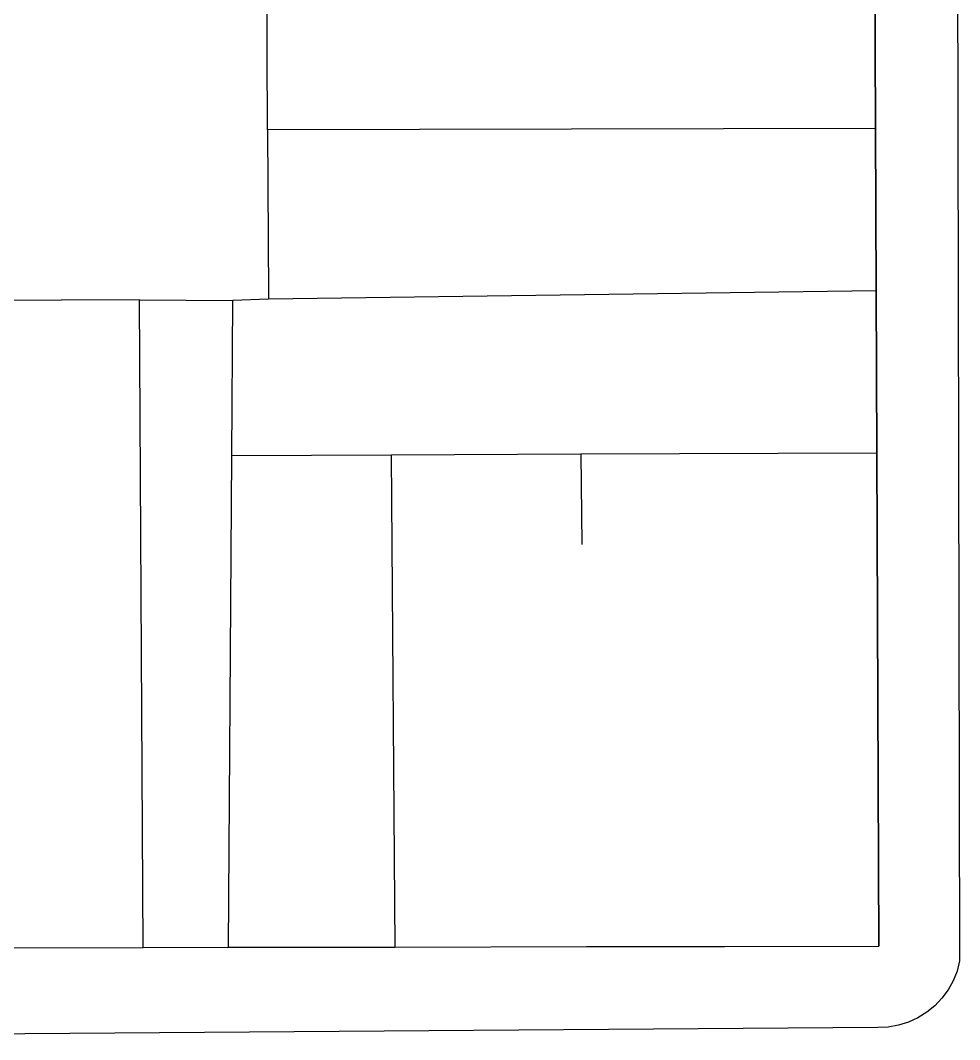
# Model space of a CAD drawing. Header units: metres. Extents: x 668617 to 675126, y 2286318 to 2293677.
# Drawn here: x 669081 to 669138.3, y 2287092.4 to 2287154.5 of the extents above; entities that cross this region are included whole.
import ezdxf

# ---------------------------------------------------------------- set-up
doc = ezdxf.new("R2010")
doc.units = ezdxf.units.M
doc.header["$MEASUREMENT"] = 0
for name, color, linetype in [('DMTG-PB-BANQUETAS', 251, 'Continuous'), ('DMTG-PB-LOTIFICACION', 253, 'Continuous'), ('DMTG-PB-MANZANAS', 251, 'Continuous')]:
    doc.layers.add(name, color=color, linetype=linetype)

msp = doc.modelspace()

# ---------------------------------------------------------------- linework, layer by layer
at = {"layer": 'DMTG-PB-BANQUETAS', "flags": 128}
msp.add_lwpolyline([(669032.40977, 2287202.98045), (669084.13354, 2287202.97661), (669134.08619, 2287202.93147, -0.4133508), (669138.08257, 2287198.93965), (669138.29051, 2287097.15686), (669138.13198, 2287096.54302), (669137.89762, 2287095.95373), (669137.59051, 2287095.39798), (669137.21573, 2287094.88674), (669136.77832, 2287094.42695), (669136.28635, 2287094.02657), (669135.74787, 2287093.69154), (669135.1719, 2287093.42678), (669134.56648, 2287093.23725), (669133.94165, 2287093.12685), (669133.3084, 2287093.09553), (669034.71929, 2287092.3602)], format="xyb", dxfattribs=at)
at = {"layer": 'DMTG-PB-LOTIFICACION', "flags": 128}
for points in [[(669133.05435, 2287173.03039), (669133.16182, 2287147.91971)], [(669096.08448, 2287147.84389), (669095.9893, 2287166.95262)], [(669133.16182, 2287147.91971), (669096.08448, 2287147.84389)], [(669096.08448, 2287147.84389), (669096.13464, 2287137.78192)], [(669133.16182, 2287147.91971), (669133.19415, 2287138.0294)], [(669096.13464, 2287137.78192), (669096.13579, 2287137.51254)], [(669133.19415, 2287138.0294), (669096.13579, 2287137.51254)], [(669133.19415, 2287138.0294), (669133.23652, 2287128.12913)], [(669058.32504, 2287137.52505), (669083.4855, 2287137.46307)], [(669088.27556, 2287137.4818), (669083.4855, 2287137.46307)], [(669088.49483, 2287097.98765), (669088.27556, 2287137.4818)], [(669088.27556, 2287137.4818), (669093.96577, 2287137.43725)], [(669093.90309, 2287127.96203), (669093.96577, 2287137.43725)], [(669096.13579, 2287137.51254), (669093.96577, 2287137.43725)], [(669093.70486, 2287097.99979), (669093.90309, 2287127.96203)], [(669103.6166, 2287128.0033), (669093.90309, 2287127.96203)], [(669115.19657, 2287128.05249), (669103.6166, 2287128.0033)], [(669103.6166, 2287128.0033), (669103.835, 2287098.00284)], [(669133.23652, 2287128.12913), (669115.19657, 2287128.05249)], [(669115.19657, 2287128.05249), (669115.25675, 2287122.55246)], [(669133.23652, 2287128.12913), (669133.36518, 2287098.06832)]]:
    msp.add_lwpolyline(points, dxfattribs=at)
at = {"layer": 'DMTG-PB-MANZANAS', "flags": 128}
msp.add_lwpolyline([(669058.32465, 2287097.91945), (669088.49483, 2287097.98765), (669093.70486, 2287097.99979), (669103.835, 2287098.00284), (669115.52506, 2287098.03251), (669123.95512, 2287098.04833), (669133.36518, 2287098.06832), (669133.23652, 2287128.12913), (669133.19415, 2287138.0294), (669133.16182, 2287147.91971), (669133.05435, 2287173.03039), (669133.00282, 2287185.07072), (669132.9447, 2287198.65109), (669108.16545, 2287198.38578), (669095.83578, 2287198.26339), (669081.69625, 2287198.1033), (669070.55662, 2287197.97596)], dxfattribs=at)

doc.saveas('drawing.dxf')
